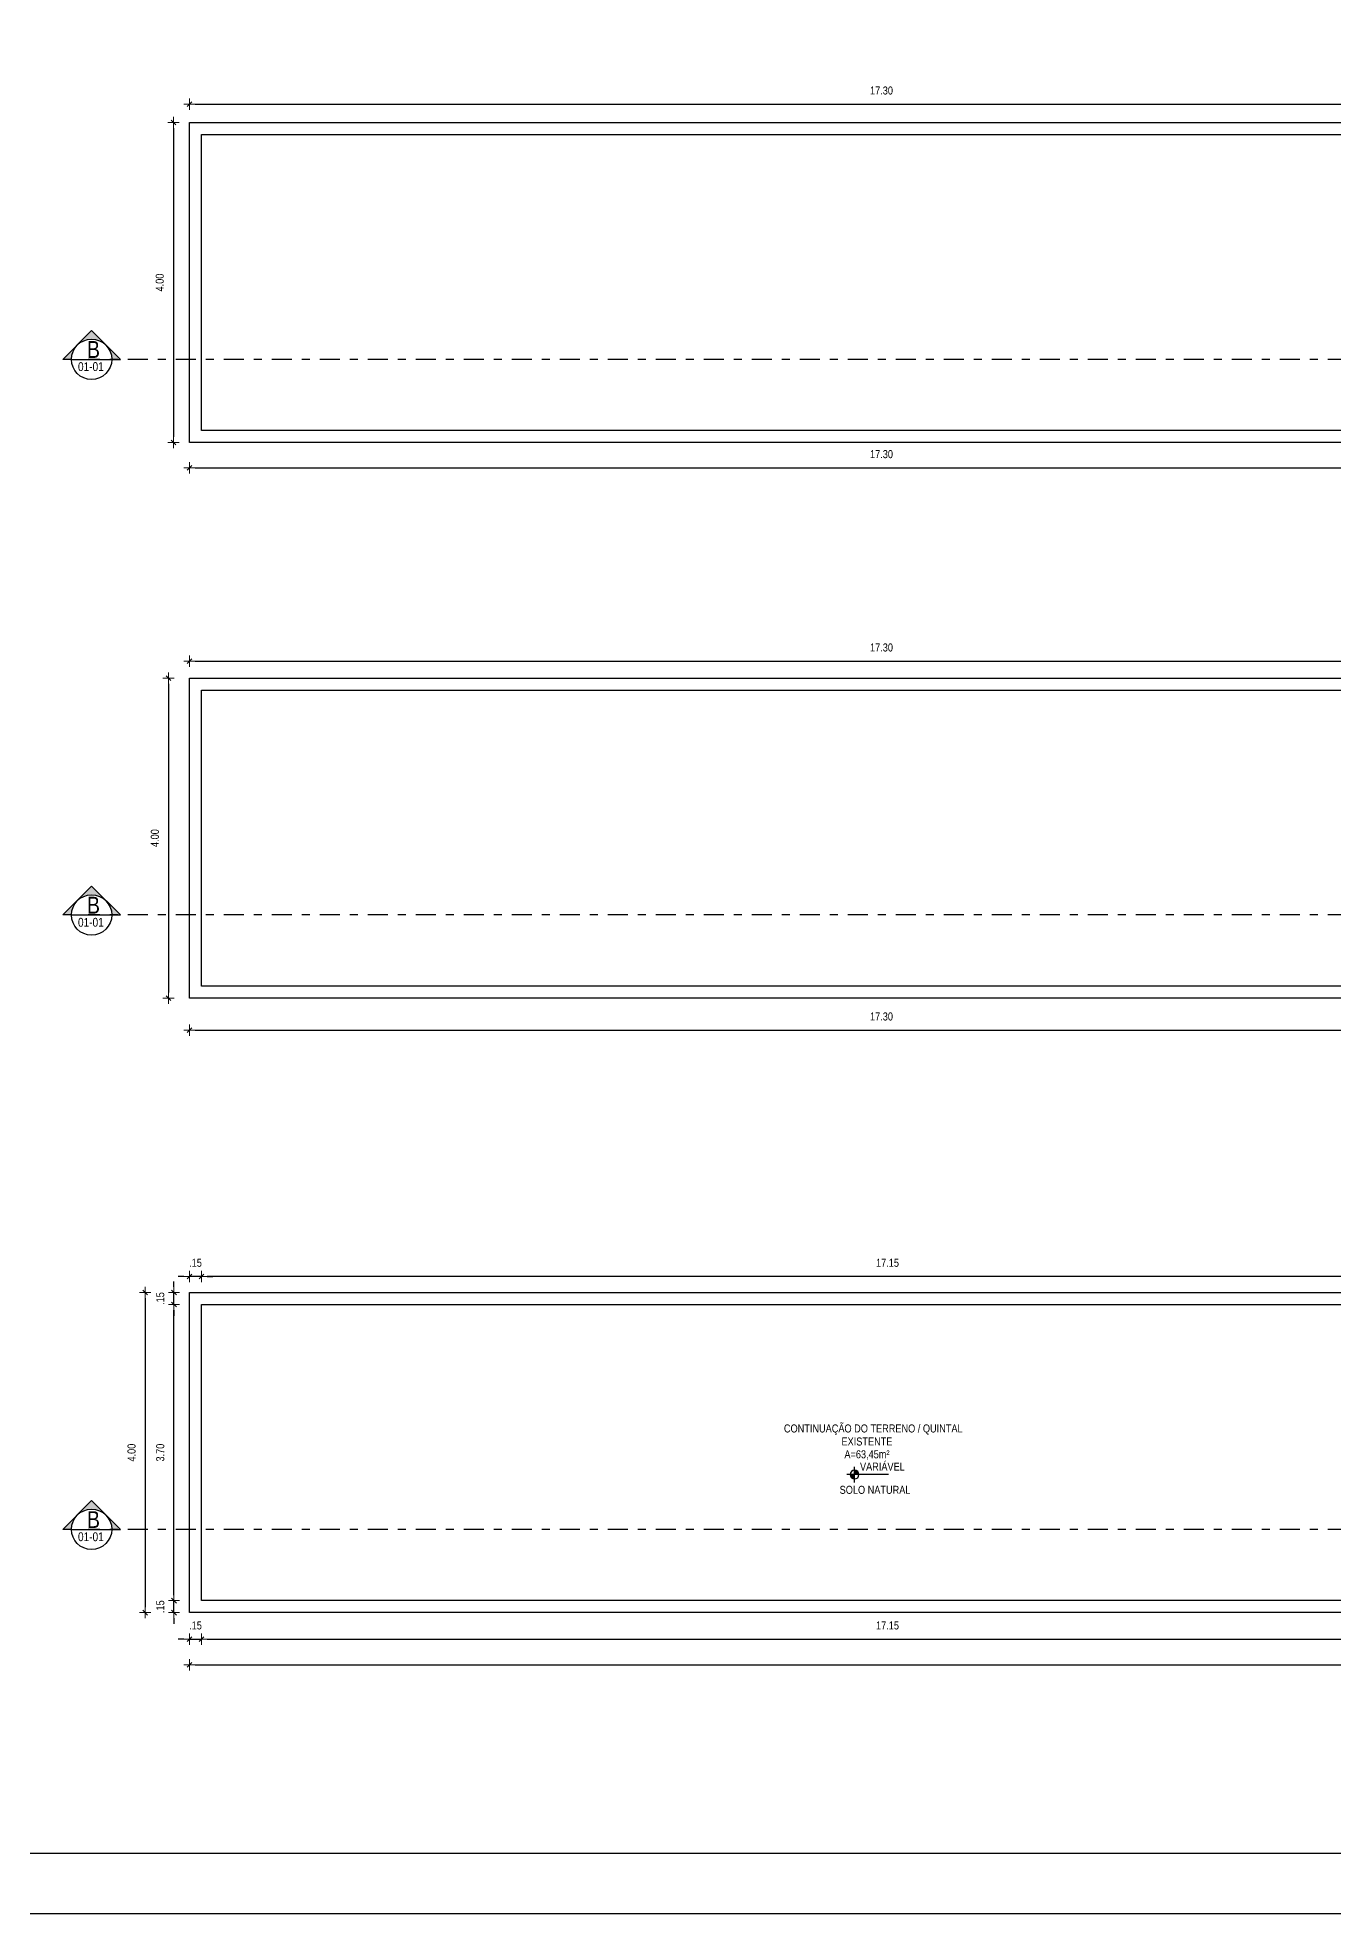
# Model space of a CAD drawing. Extents: x -263 to -176, y -135 to 681.
# Drawn here: x -248.04 to -231.84, y 636.24 to 659.69 of the extents above; entities that cross this region are included whole.
import ezdxf
from ezdxf.enums import TextEntityAlignment as Align

# ---------------------------------------------------------------- set-up
doc = ezdxf.new("R2010")
doc.units = 0
doc.header["$MEASUREMENT"] = 0
doc.header["$PDSIZE"] = -5
doc.linetypes.add('DASHDOT2', pattern=[0.5, 0.25, -0.125, 0, -0.125])
doc.layers.get('0').update_dxf_attribs({"linetype": 'CONTINUOUS'})
doc.layers.get('Defpoints').update_dxf_attribs({"linetype": 'CONTINUOUS'})
for name, color, linetype in [('DIVERSOS', 1, 'CONTINUOUS'), ('E-txt-g', 3, 'CONTINUOUS'), ('LAYER4', 7, 'CONTINUOUS'), ('LAYER5', 8, 'CONTINUOUS'), ('LAYER7', 4, 'CONTINUOUS')]:
    doc.layers.add(name, color=color, linetype=linetype)
for name, color, linetype, lineweight in [('E-Pen-C', 4, 'CONTINUOUS', 15), ('E-Pen-G', 3, 'CONTINUOUS', 30), ('E-Txt-W', 7, 'CONTINUOUS', 20)]:
    doc.layers.add(name, color=color, linetype=linetype, lineweight=lineweight)
doc.styles.add('F2', font='swissc.ttf')
doc.styles.add('REG60', font='romans.shx', dxfattribs={"width": 0.8, "height": 0.15})
doc.styles.add('REG80', font='romans.shx', dxfattribs={"width": 0.8, "height": 0.2})
doc.dimstyles.new('DIMENSION-1', dxfattribs={"dimtxt": 0.11, "dimasz": 0.07, "dimexe": 1, "dimexo": 0, "dimgap": 0.12, "dimtad": 1, "dimzin": 7, "dimdsep": 46, "dimtxsty": 'F2', "dimblk1": 'TRACO', "dimblk2": 'TRACO', "dimsah": 1, "dimcen": 1, "dimse1": 1, "dimse2": 1, "dimclrd": 256, "dimclre": 256, "dimclrt": 6, "dimadec": 0, "dimazin": 0, "dimtfac": 1, "dimtix": 1, "dimtmove": 2, "dimatfit": 3, "dimldrblk": 'TRACO', "dimfxl": 1, "dimtolj": 1, "dimtzin": 0, "dimarcsym": 0})

# ---------------------------------------------------------------- blocks, each defined once
blk = doc.blocks.new('TRACO')
at = {"layer": 'E-Pen-C'}
for p, q in [((-1, 0), (1, 0)), ((0, 1), (0, -1))]:
    blk.add_line(p, q, dxfattribs=at)
at = {"layer": 'E-Pen-G'}
blk.add_line((-0.42, -0.42), (0.42, 0.42), dxfattribs=at)
blk = doc.blocks.new('*D281')
at = {"color": 4, "lineweight": -2}
blk.add_line((-228.911, 644.203), (-245.921, 644.203), dxfattribs=at)
at = {"layer": 'Defpoints', "color": 0, "linetype": 'Continuous'}
for p in [(-245.991, 644.203), (-245.991, 643.852), (-228.841, 643.852)]:
    blk.add_point(p, dxfattribs=at)
at = {"color": 4, "linetype": 'Continuous', "lineweight": -2, "xscale": 0.07, "yscale": 0.07, "zscale": 0.07, "rotation": 180}
blk.add_blockref('TRACO', (-245.991, 644.203), dxfattribs=at)
at = {"color": 4, "linetype": 'Continuous', "lineweight": -2, "xscale": 0.07, "yscale": 0.07, "zscale": 0.07}
blk.add_blockref('TRACO', (-228.841, 644.203), dxfattribs=at)
at = {"color": 4, "linetype": 'Continuous', "insert": (-237.416, 644.374), "char_height": 0.1, "attachment_point": 5, "style": 'F2'}
blk.add_mtext('\\A1;17.15', dxfattribs=at)
blk = doc.blocks.new('*D282')
at = {"color": 4, "lineweight": -2}
for p, q in [((-246.211, 644.203), (-246.281, 644.203)), ((-245.991, 644.203), (-246.141, 644.203)), ((-245.921, 644.203), (-245.851, 644.203))]:
    blk.add_line(p, q, dxfattribs=at)
at = {"layer": 'Defpoints', "color": 0, "linetype": 'Continuous'}
for p in [(-246.141, 644.203), (-246.141, 644.002), (-245.991, 643.852)]:
    blk.add_point(p, dxfattribs=at)
at = {"color": 4, "linetype": 'Continuous', "lineweight": -2, "xscale": 0.07, "yscale": 0.07, "zscale": 0.07}
blk.add_blockref('TRACO', (-246.141, 644.203), dxfattribs=at)
at = {"color": 4, "linetype": 'Continuous', "lineweight": -2, "xscale": 0.07, "yscale": 0.07, "zscale": 0.07, "rotation": 180}
blk.add_blockref('TRACO', (-245.991, 644.203), dxfattribs=at)
at = {"color": 4, "linetype": 'Continuous', "insert": (-246.066, 644.374), "char_height": 0.1, "attachment_point": 5, "style": 'F2'}
blk.add_mtext('\\A1;.15', dxfattribs=at)
blk = doc.blocks.new('*D283')
at = {"color": 4, "lineweight": -2}
for p, q in [((-246.335, 640.222), (-246.335, 640.292)), ((-246.335, 640.002), (-246.335, 640.152)), ((-246.335, 639.932), (-246.335, 639.862))]:
    blk.add_line(p, q, dxfattribs=at)
at = {"layer": 'Defpoints', "color": 0, "linetype": 'Continuous'}
for p in [(-246.335, 640.152), (-246.141, 640.002), (-245.991, 640.152)]:
    blk.add_point(p, dxfattribs=at)
at = {"color": 4, "linetype": 'Continuous', "lineweight": -2, "xscale": 0.07, "yscale": 0.07, "zscale": 0.07}
for p, rotation in [((-246.335, 640.152), 270), ((-246.335, 640.002), 90)]:
    blk.add_blockref('TRACO', p, dxfattribs=dict(at, rotation=rotation))
at = {"color": 4, "linetype": 'Continuous', "insert": (-246.506, 640.077), "char_height": 0.1, "attachment_point": 5, "rotation": 90, "style": 'F2'}
blk.add_mtext('\\A1;.15', dxfattribs=at)
blk = doc.blocks.new('*D284')
at = {"color": 4, "lineweight": -2}
blk.add_line((-246.335, 640.222), (-246.335, 643.782), dxfattribs=at)
at = {"layer": 'Defpoints', "color": 0, "linetype": 'Continuous'}
for p in [(-246.335, 643.852), (-245.991, 643.852), (-245.991, 640.152)]:
    blk.add_point(p, dxfattribs=at)
at = {"color": 4, "linetype": 'Continuous', "lineweight": -2, "xscale": 0.07, "yscale": 0.07, "zscale": 0.07}
for p, rotation in [((-246.335, 643.852), 90), ((-246.335, 640.152), 270)]:
    blk.add_blockref('TRACO', p, dxfattribs=dict(at, rotation=rotation))
at = {"color": 4, "linetype": 'Continuous', "insert": (-246.506, 642.002), "char_height": 0.1, "attachment_point": 5, "rotation": 90, "style": 'F2'}
blk.add_mtext('\\A1;3.70', dxfattribs=at)
blk = doc.blocks.new('*D285')
at = {"color": 4, "lineweight": -2}
for p, q in [((-246.335, 644.072), (-246.335, 644.142)), ((-246.335, 643.852), (-246.335, 644.002)), ((-246.335, 643.782), (-246.335, 643.712))]:
    blk.add_line(p, q, dxfattribs=at)
at = {"layer": 'Defpoints', "color": 0, "linetype": 'Continuous'}
for p in [(-246.335, 644.002), (-246.141, 644.002), (-245.991, 643.852)]:
    blk.add_point(p, dxfattribs=at)
at = {"color": 4, "linetype": 'Continuous', "lineweight": -2, "xscale": 0.07, "yscale": 0.07, "zscale": 0.07}
for p, rotation in [((-246.335, 644.002), 270), ((-246.335, 643.852), 90)]:
    blk.add_blockref('TRACO', p, dxfattribs=dict(at, rotation=rotation))
at = {"color": 4, "linetype": 'Continuous', "insert": (-246.506, 643.927), "char_height": 0.1, "attachment_point": 5, "rotation": 90, "style": 'F2'}
blk.add_mtext('\\A1;.15', dxfattribs=at)
blk = doc.blocks.new('*D286')
at = {"color": 4, "lineweight": -2}
blk.add_line((-246.694, 643.932), (-246.694, 640.072), dxfattribs=at)
at = {"layer": 'Defpoints', "color": 0, "linetype": 'Continuous'}
for p in [(-246.141, 644.002), (-246.694, 640.002), (-246.141, 640.002)]:
    blk.add_point(p, dxfattribs=at)
at = {"color": 4, "linetype": 'Continuous', "lineweight": -2, "xscale": 0.07, "yscale": 0.07, "zscale": 0.07}
for p, rotation in [((-246.694, 644.002), 90), ((-246.694, 640.002), 270)]:
    blk.add_blockref('TRACO', p, dxfattribs=dict(at, rotation=rotation))
at = {"color": 4, "linetype": 'Continuous', "insert": (-246.865, 642.002), "char_height": 0.1, "attachment_point": 5, "rotation": 90, "style": 'F2'}
blk.add_mtext('\\A1;4.00', dxfattribs=at)
blk = doc.blocks.new('*D287')
at = {"color": 4, "lineweight": -2}
for p, q in [((-246.211, 639.67), (-246.281, 639.67)), ((-246.141, 639.67), (-245.991, 639.67)), ((-245.921, 639.67), (-245.851, 639.67))]:
    blk.add_line(p, q, dxfattribs=at)
at = {"layer": 'Defpoints', "color": 0, "linetype": 'Continuous'}
for p in [(-246.141, 640.002), (-245.991, 640.152), (-245.991, 639.67)]:
    blk.add_point(p, dxfattribs=at)
at = {"color": 4, "linetype": 'Continuous', "lineweight": -2, "xscale": 0.07, "yscale": 0.07, "zscale": 0.07}
blk.add_blockref('TRACO', (-246.141, 639.67), dxfattribs=at)
at = {"color": 4, "linetype": 'Continuous', "lineweight": -2, "xscale": 0.07, "yscale": 0.07, "zscale": 0.07, "rotation": 180}
blk.add_blockref('TRACO', (-245.991, 639.67), dxfattribs=at)
at = {"color": 4, "linetype": 'Continuous', "insert": (-246.066, 639.842), "char_height": 0.1, "attachment_point": 5, "style": 'F2'}
blk.add_mtext('\\A1;.15', dxfattribs=at)
blk = doc.blocks.new('*D288')
at = {"color": 4, "lineweight": -2}
blk.add_line((-245.921, 639.67), (-228.911, 639.67), dxfattribs=at)
at = {"layer": 'Defpoints', "color": 0, "linetype": 'Continuous'}
for p in [(-245.991, 640.152), (-228.841, 640.152), (-228.841, 639.67)]:
    blk.add_point(p, dxfattribs=at)
at = {"color": 4, "linetype": 'Continuous', "lineweight": -2, "xscale": 0.07, "yscale": 0.07, "zscale": 0.07, "rotation": 180}
blk.add_blockref('TRACO', (-245.991, 639.67), dxfattribs=at)
at = {"color": 4, "linetype": 'Continuous', "lineweight": -2, "xscale": 0.07, "yscale": 0.07, "zscale": 0.07}
blk.add_blockref('TRACO', (-228.841, 639.67), dxfattribs=at)
at = {"color": 4, "linetype": 'Continuous', "insert": (-237.416, 639.842), "char_height": 0.1, "attachment_point": 5, "style": 'F2'}
blk.add_mtext('\\A1;17.15', dxfattribs=at)
blk = doc.blocks.new('TXT-AMB75')
at = {"layer": 'E-txt-g', "style": 'REG80', "width": 0.8, "flags": 8}
blk.add_attdef('TXT', text='', height=0.2, dxfattribs=at).set_placement((0.005, 0.296), align=Align.CENTER)
at = {"layer": 'E-Txt-W', "style": 'REG60', "width": 0.8, "flags": 8}
blk.add_attdef('TXT', text='', height=0.15, dxfattribs=at).set_placement((0.005, 0.027), align=Align.CENTER)
blk = doc.blocks.new('NIVEL')
at = {"layer": 'DIVERSOS'}
h = blk.add_hatch(color=7, dxfattribs=at)
h.paths.add_polyline_path([(0, 0.137, 0.414214), (-0.137, 0), (0, 0)])
h.paths.add_polyline_path([(0, 0), (0, -0.137, 0.414214), (0.137, 0)])
at = {"layer": 'DIVERSOS', "color": 7}
for p, q in [((1.067, 0), (-0.242, 0)), ((0, 0.242), (0, -0.242))]:
    blk.add_line(p, q, dxfattribs=at)
blk.add_circle((0, 0), 0.137, dxfattribs=at)
blk = doc.blocks.new('A$C52F82244')
at = {"layer": 'LAYER5'}
blk.add_hatch(color=2, dxfattribs=at).paths.add_polyline_path([(0.5, 0.85), (0, 0.35), (0.15, 0.35, -1), (0.85, 0.35), (1, 0.35)])
at = {"layer": 'LAYER4', "color": 2}
blk.add_line((0.15, 0.35), (0.85, 0.35), dxfattribs=at)
at = {"layer": 'LAYER7', "color": 2}
for p, q in [((0.5, 0.85), (0, 0.35)), ((0.5, 0.85), (1, 0.35)), ((0.15, 0.35), (0, 0.35)), ((0.85, 0.35), (1, 0.35))]:
    blk.add_line(p, q, dxfattribs=at)
blk.add_circle((0.5, 0.35), 0.35, dxfattribs=at)
blk = doc.blocks.new('*D352')
at = {"color": 4, "lineweight": -2}
blk.add_line((-246.071, 639.35), (-213.211, 639.35), dxfattribs=at)
at = {"layer": 'Defpoints', "color": 0, "linetype": 'Continuous'}
for p in [(-246.141, 640.002), (-213.141, 640.002), (-213.141, 639.35)]:
    blk.add_point(p, dxfattribs=at)
at = {"color": 4, "linetype": 'Continuous', "lineweight": -2, "xscale": 0.07, "yscale": 0.07, "zscale": 0.07, "rotation": 180}
blk.add_blockref('TRACO', (-246.141, 639.35), dxfattribs=at)
at = {"color": 4, "linetype": 'Continuous', "lineweight": -2, "xscale": 0.07, "yscale": 0.07, "zscale": 0.07}
blk.add_blockref('TRACO', (-213.141, 639.35), dxfattribs=at)
at = {"color": 4, "linetype": 'Continuous', "insert": (-229.641, 639.521), "char_height": 0.1, "attachment_point": 5, "style": 'F2'}
blk.add_mtext('\\A1;33.00', dxfattribs=at)
blk = doc.blocks.new('*D353')
at = {"color": 4, "lineweight": -2}
blk.add_line((-246.071, 658.852), (-228.911, 658.852), dxfattribs=at)
at = {"layer": 'Defpoints', "color": 0, "linetype": 'Continuous'}
for p in [(-228.841, 658.852), (-246.141, 658.624), (-228.841, 658.624)]:
    blk.add_point(p, dxfattribs=at)
at = {"color": 4, "linetype": 'Continuous', "lineweight": -2, "xscale": 0.07, "yscale": 0.07, "zscale": 0.07, "rotation": 180}
blk.add_blockref('TRACO', (-246.141, 658.852), dxfattribs=at)
at = {"color": 4, "linetype": 'Continuous', "lineweight": -2, "xscale": 0.07, "yscale": 0.07, "zscale": 0.07}
blk.add_blockref('TRACO', (-228.841, 658.852), dxfattribs=at)
at = {"color": 4, "linetype": 'Continuous', "insert": (-237.491, 659.023), "char_height": 0.1, "attachment_point": 5, "style": 'F2'}
blk.add_mtext('\\A1;17.30', dxfattribs=at)
blk = doc.blocks.new('*D364')
at = {"color": 4, "lineweight": -2}
blk.add_line((-246.342, 658.554), (-246.342, 654.694), dxfattribs=at)
at = {"layer": 'Defpoints', "color": 0, "linetype": 'Continuous'}
for p in [(-246.141, 658.624), (-246.342, 654.624), (-246.141, 654.624)]:
    blk.add_point(p, dxfattribs=at)
at = {"color": 4, "linetype": 'Continuous', "lineweight": -2, "xscale": 0.07, "yscale": 0.07, "zscale": 0.07}
for p, rotation in [((-246.342, 658.624), 90), ((-246.342, 654.624), 270)]:
    blk.add_blockref('TRACO', p, dxfattribs=dict(at, rotation=rotation))
at = {"color": 4, "linetype": 'Continuous', "insert": (-246.513, 656.624), "char_height": 0.1, "attachment_point": 5, "rotation": 90, "style": 'F2'}
blk.add_mtext('\\A1;4.00', dxfattribs=at)
blk = doc.blocks.new('*D365')
at = {"color": 4, "lineweight": -2}
blk.add_line((-246.071, 654.308), (-228.911, 654.308), dxfattribs=at)
at = {"layer": 'Defpoints', "color": 0, "linetype": 'Continuous'}
for p in [(-246.141, 654.624), (-228.841, 654.624), (-228.841, 654.308)]:
    blk.add_point(p, dxfattribs=at)
at = {"color": 4, "linetype": 'Continuous', "lineweight": -2, "xscale": 0.07, "yscale": 0.07, "zscale": 0.07, "rotation": 180}
blk.add_blockref('TRACO', (-246.141, 654.308), dxfattribs=at)
at = {"color": 4, "linetype": 'Continuous', "lineweight": -2, "xscale": 0.07, "yscale": 0.07, "zscale": 0.07}
blk.add_blockref('TRACO', (-228.841, 654.308), dxfattribs=at)
at = {"color": 4, "linetype": 'Continuous', "insert": (-237.491, 654.479), "char_height": 0.1, "attachment_point": 5, "style": 'F2'}
blk.add_mtext('\\A1;17.30', dxfattribs=at)
blk = doc.blocks.new('*D522')
at = {"color": 4, "lineweight": -2}
blk.add_line((-246.071, 647.281), (-228.911, 647.281), dxfattribs=at)
at = {"layer": 'Defpoints', "color": 0, "linetype": 'Continuous'}
for p in [(-246.141, 647.681), (-228.841, 647.681), (-228.841, 647.281)]:
    blk.add_point(p, dxfattribs=at)
at = {"color": 4, "linetype": 'Continuous', "lineweight": -2, "xscale": 0.07, "yscale": 0.07, "zscale": 0.07, "rotation": 180}
blk.add_blockref('TRACO', (-246.141, 647.281), dxfattribs=at)
at = {"color": 4, "linetype": 'Continuous', "lineweight": -2, "xscale": 0.07, "yscale": 0.07, "zscale": 0.07}
blk.add_blockref('TRACO', (-228.841, 647.281), dxfattribs=at)
at = {"color": 4, "linetype": 'Continuous', "insert": (-237.491, 647.452), "char_height": 0.1, "attachment_point": 5, "style": 'F2'}
blk.add_mtext('\\A1;17.30', dxfattribs=at)
blk = doc.blocks.new('*D523')
at = {"color": 4, "lineweight": -2}
blk.add_line((-246.403, 651.611), (-246.403, 647.751), dxfattribs=at)
at = {"layer": 'Defpoints', "color": 0, "linetype": 'Continuous'}
for p in [(-246.141, 651.681), (-246.403, 647.681), (-246.141, 647.681)]:
    blk.add_point(p, dxfattribs=at)
at = {"color": 4, "linetype": 'Continuous', "lineweight": -2, "xscale": 0.07, "yscale": 0.07, "zscale": 0.07}
for p, rotation in [((-246.403, 651.681), 90), ((-246.403, 647.681), 270)]:
    blk.add_blockref('TRACO', p, dxfattribs=dict(at, rotation=rotation))
at = {"color": 4, "linetype": 'Continuous', "insert": (-246.574, 649.681), "char_height": 0.1, "attachment_point": 5, "rotation": 90, "style": 'F2'}
blk.add_mtext('\\A1;4.00', dxfattribs=at)
blk = doc.blocks.new('*D524')
at = {"color": 4, "lineweight": -2}
blk.add_line((-246.071, 651.892), (-228.911, 651.892), dxfattribs=at)
at = {"layer": 'Defpoints', "color": 0, "linetype": 'Continuous'}
for p in [(-228.841, 651.892), (-246.141, 651.681), (-228.841, 651.681)]:
    blk.add_point(p, dxfattribs=at)
at = {"color": 4, "linetype": 'Continuous', "lineweight": -2, "xscale": 0.07, "yscale": 0.07, "zscale": 0.07, "rotation": 180}
blk.add_blockref('TRACO', (-246.141, 651.892), dxfattribs=at)
at = {"color": 4, "linetype": 'Continuous', "lineweight": -2, "xscale": 0.07, "yscale": 0.07, "zscale": 0.07}
blk.add_blockref('TRACO', (-228.841, 651.892), dxfattribs=at)
at = {"color": 4, "linetype": 'Continuous', "insert": (-237.491, 652.063), "char_height": 0.1, "attachment_point": 5, "style": 'F2'}
blk.add_mtext('\\A1;17.30', dxfattribs=at)

msp = doc.modelspace()

# ---------------------------------------------------------------- linework, layer by layer
at = {"color": 8, "linetype": 'Continuous'}
for p, q in [((-246.141, 658.624), (-228.841, 658.624)), ((-246.141, 654.624), (-246.141, 658.624)), ((-245.991, 658.474), (-228.841, 658.474)), ((-245.991, 654.774), (-245.991, 658.474)), ((-228.841, 654.774), (-245.991, 654.774)), ((-228.841, 654.624), (-246.141, 654.624))]:
    msp.add_line(p, q, dxfattribs=at)
at = {"color": 2, "linetype": 'DASHDOT2'}
for p, q in [((-210.06, 655.664), (-247.408, 655.664)), ((-210.06, 648.721), (-247.408, 648.721)), ((-210.06, 641.043), (-247.408, 641.043))]:
    msp.add_line(p, q, dxfattribs=at)
at = {"color": 7, "linetype": 'Continuous'}
for p, q in [((-246.141, 651.681), (-228.841, 651.681)), ((-246.141, 647.681), (-246.141, 651.681)), ((-245.991, 651.531), (-228.841, 651.531)), ((-245.991, 647.831), (-245.991, 651.531)), ((-228.841, 647.831), (-245.991, 647.831)), ((-228.841, 647.681), (-246.141, 647.681))]:
    msp.add_line(p, q, dxfattribs=at)
at = {"color": 5, "linetype": 'Continuous'}
for p, q in [((-246.141, 640.002), (-246.141, 644.002)), ((-246.141, 644.002), (-213.141, 644.002)), ((-245.991, 640.152), (-245.991, 643.852)), ((-245.991, 643.852), (-228.841, 643.852)), ((-213.141, 640.002), (-246.141, 640.002)), ((-228.841, 640.152), (-245.991, 640.152))]:
    msp.add_line(p, q, dxfattribs=at)
at = {"color": 2}
msp.add_lwpolyline([(-263.438, 636.243), (-194.358, 636.243), (-194.358, 680.793), (-263.438, 680.793)], close=True, dxfattribs=at)
at = {"color": 5, "linetype": 'Continuous'}
msp.add_lwpolyline([(-261.563, 680.043), (-195.108, 680.043), (-195.108, 636.993), (-261.563, 636.993)], close=True, dxfattribs=at)

# ---------------------------------------------------------------- block references
ref = msp.add_blockref('TXT-AMB75', (-237.598, 642.038), dxfattribs=dict(xscale=0.7290000000000001, yscale=0.7290000000000001, zscale=0.7290000000000001))
ref.add_attrib('TXT', 'CONTINUAÇÃO DO TERRENO / QUINTAL', dxfattribs={"layer": 'E-txt-g', "color": 2, "height": 0.1, "style": 'F2'}).set_placement((-237.594, 642.254), align=Align.CENTER)
ref = msp.add_blockref('TXT-AMB75', (-237.677, 641.875), dxfattribs=dict(xscale=0.7290000000000001, yscale=0.7290000000000001, zscale=0.7290000000000001))
ref.add_attrib('TXT', 'EXISTENTE', dxfattribs={"layer": 'E-txt-g', "color": 2, "height": 0.1, "style": 'F2'}).set_placement((-237.673, 642.091), align=Align.CENTER)
ref.add_attrib('TXT', 'A=63,45m²', dxfattribs={"layer": 'E-Txt-W', "height": 0.1, "style": 'F2'}).set_placement((-237.673, 641.931), align=Align.CENTER)
at = {"layer": 'LAYER4', "color": 2, "xscale": 0.7200000000000001, "yscale": 0.7200000000000001, "zscale": 0.7200000000000001}
for p in [(-247.725, 655.412), (-247.725, 648.469), (-247.725, 640.791)]:
    msp.add_blockref('A$C52F82244', p, dxfattribs=at)
at = {"layer": 'LAYER7', "color": 7, "linetype": 'Continuous', "xscale": -0.3985866620477118, "yscale": 0.3985866620477118, "zscale": 0.3985866620477118, "rotation": 180}
msp.add_blockref('NIVEL', (-237.827, 641.727), dxfattribs=at)

# ---------------------------------------------------------------- texts
at = {"color": 7, "style": 'F2'}
for s, height, p in [('B', 0.21, (-247.421, 655.682)), ('01-01', 0.11, (-247.535, 655.518)), ('B', 0.21, (-247.421, 648.738)), ('01-01', 0.11, (-247.535, 648.574)), ('B', 0.21, (-247.421, 641.06)), ('01-01', 0.11, (-247.535, 640.896))]:
    msp.add_text(s, height=height, dxfattribs=at).set_placement(p)
at = {"color": 7, "linetype": 'Continuous', "style": 'F2'}
for s, p in [('VARIÁVEL', (-237.76, 641.877)), ('SOLO NATURAL', (-238.014, 641.587))]:
    msp.add_text(s, height=0.1, dxfattribs=at).set_placement(p, align=Align.TOP_LEFT)

# ---------------------------------------------------------------- dimensions: what is measured, and where the dimension line sits
at = {"color": 8, "linetype": 'Continuous'}
for base, p1, p2, picture, middle in [((-228.841, 658.852), (-246.141, 658.624), (-228.841, 658.624), '*D353', (-237.491, 659.023)), ((-228.841, 654.308), (-246.141, 654.624), (-228.841, 654.624), '*D365', (-237.491, 654.479)), ((-228.841, 651.892), (-246.141, 651.681), (-228.841, 651.681), '*D524', (-237.491, 652.063)), ((-228.841, 647.281), (-246.141, 647.681), (-228.841, 647.681), '*D522', (-237.491, 647.452)), ((-246.141, 644.203), (-245.991, 643.852), (-246.141, 644.002), '*D282', (-246.066, 644.374)), ((-245.991, 644.203), (-228.841, 643.852), (-245.991, 643.852), '*D281', (-237.416, 644.374)), ((-245.991, 639.67), (-246.141, 640.002), (-245.991, 640.152), '*D287', (-246.066, 639.842)), ((-213.141, 639.35), (-246.141, 640.002), (-213.141, 640.002), '*D352', (-229.641, 639.521)), ((-228.841, 639.67), (-245.991, 640.152), (-228.841, 640.152), '*D288', (-237.416, 639.842))]:
    dim = msp.add_linear_dim(base=base, p1=p1, p2=p2, dimstyle='DIMENSION-1', override={"dimtxt": 0.1, "dimclrd": 4, "dimclrt": 4, "dimadec": 8, "dimfxl": 0.5, "dimfxlon": 1}, dxfattribs=at)
    dim.commit()
    dim.dimension.update_dxf_attribs({"geometry": picture, "text_midpoint": middle})
for base, p1, p2, picture, middle in [((-246.342, 654.624), (-246.141, 658.624), (-246.141, 654.624), '*D364', (-246.513, 656.624)), ((-246.403, 647.681), (-246.141, 651.681), (-246.141, 647.681), '*D523', (-246.574, 649.681)), ((-246.694, 640.002), (-246.141, 644.002), (-246.141, 640.002), '*D286', (-246.865, 642.002)), ((-246.335, 644.002), (-245.991, 643.852), (-246.141, 644.002), '*D285', (-246.506, 643.927)), ((-246.335, 643.852), (-245.991, 640.152), (-245.991, 643.852), '*D284', (-246.506, 642.002)), ((-246.335, 640.152), (-246.141, 640.002), (-245.991, 640.152), '*D283', (-246.506, 640.077))]:
    dim = msp.add_linear_dim(base=base, p1=p1, p2=p2, angle=90, dimstyle='DIMENSION-1', override={"dimtxt": 0.1, "dimclrd": 4, "dimclrt": 4, "dimadec": 8, "dimfxl": 0.5, "dimfxlon": 1}, dxfattribs=at)
    dim.commit()
    dim.dimension.update_dxf_attribs({"geometry": picture, "text_midpoint": middle})

doc.saveas('drawing.dxf')
